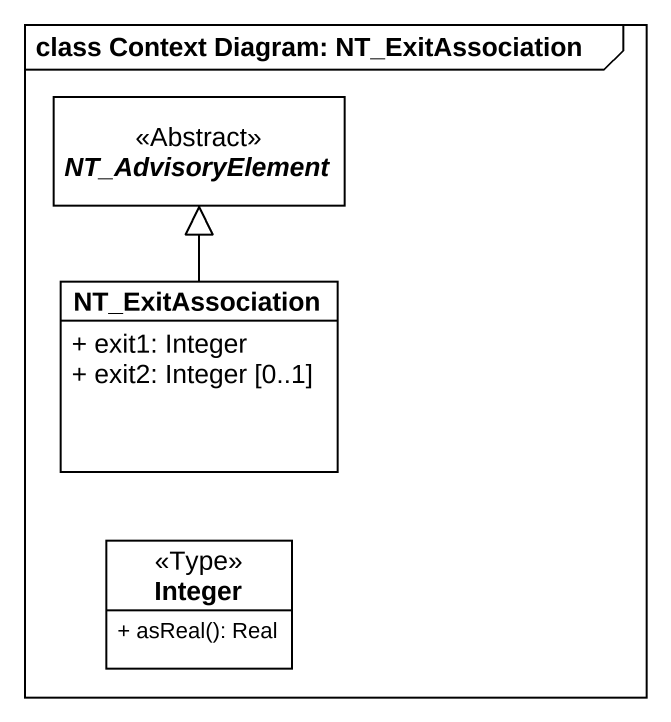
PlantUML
@startuml
mainframe class Context Diagram: NT_ExitAssociation
hide circle
hide empty members
skinparam classAttributeIconSize 0
abstract class NT_AdvisoryElement <<Abstract>>
class NT_ExitAssociation {
  + exit1: Integer
  + exit2: Integer [0..1]
}
class Integer <<Type>> {
  + asReal(): Real
}
NT_ExitAssociation -up-|> NT_AdvisoryElement
@enduml
